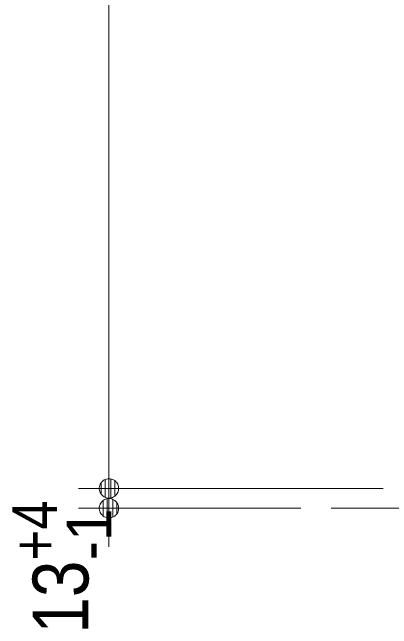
# Model space of a CAD drawing. Units: millimetres, scale not verified. Extents: x -6062 to 6062, y -3045 to 3045.
# Drawn here: x -538 to -289, y -2079.1 to -1674.4 of the extents above; entities that cross this region are included whole.
import ezdxf
from ezdxf.enums import TextEntityAlignment as Align

# ---------------------------------------------------------------- set-up
doc = ezdxf.new("R2010")
doc.units = ezdxf.units.MM
doc.header["$LTSCALE"] = 20
for name, color, linetype, lineweight in [('0-1_3一般', 7, 'Continuous', 9), ('0-3_2寸法-1', 7, 'Continuous', 9), ('0-4_0', 7, 'Continuous', 9), ('0-5_2寸法-2', 7, 'Continuous', 9)]:
    doc.layers.add(name, color=color, linetype=linetype, lineweight=lineweight)
doc.styles.add('ＭＳ Ｐゴシック', font='')
doc.styles.get('ＭＳ Ｐゴシック').set_extended_font_data('MS PGothic')

# ---------------------------------------------------------------- blocks, each defined once
blk = doc.blocks.new('グループ')
at = {"layer": '0-1_3一般'}
blk.add_line((29176.5, -40000), (32269.3, -40000), dxfattribs=at)
blk = doc.blocks.new('グループ-30')
at = {"layer": '0-1_3一般'}
blk.add_blockref('グループ', (0, 0), dxfattribs=at)
blk = doc.blocks.new('_Dot')
at = {"layer": '0-4_0'}
for p, q in [((-10, 0), (-20, 0)), ((9.78, 2), (-9.78, 2)), ((7.99, 6), (-7.99, 6)), ((9.16, -3.98), (-9.16, -3.98)), ((6, -7.98), (-6, -7.98))]:
    blk.add_line(p, q, dxfattribs=at)
for points in [[(10, 0), (9.92, 1.25), (9.69, 2.49), (9.3, 3.68), (8.76, 4.82), (8.09, 5.88), (7.29, 6.85), (6.37, 7.71), (5.36, 8.44), (4.26, 9.05), (3.09, 9.51), (1.87, 9.82), (0.63, 9.98), (-0.63, 9.98), (-1.87, 9.82), (-3.09, 9.51), (-4.26, 9.05), (-5.36, 8.44), (-6.37, 7.71), (-7.29, 6.85), (-8.09, 5.88), (-8.76, 4.82), (-9.3, 3.68), (-9.69, 2.49), (-9.92, 1.25), (-10, 0), (0, 0)], [(-10, 0), (-9.92, -1.25), (-9.69, -2.49), (-9.3, -3.68), (-8.76, -4.82), (-8.09, -5.88), (-7.29, -6.85), (-6.37, -7.71), (-5.36, -8.44), (-4.26, -9.05), (-3.09, -9.51), (-1.87, -9.82), (-0.63, -9.98), (0.63, -9.98), (1.87, -9.82), (3.09, -9.51), (4.26, -9.05), (5.36, -8.44), (6.37, -7.71), (7.29, -6.85), (8.09, -5.88), (8.76, -4.82), (9.3, -3.68), (9.69, -2.49), (9.92, -1.25), (10, 0), (0, 0)]]:
    blk.add_lwpolyline(points, close=True, dxfattribs=at)

msp = doc.modelspace()

# ---------------------------------------------------------------- linework, layer by layer
at = {"layer": '0-3_2寸法-1'}
for p, q in [((-474.54, 292.29), (-474.54, -1974.29)), ((-294.54, -1987), (-494.54, -1987))]:
    msp.add_line(p, q, dxfattribs=at)
at = {"layer": '0-5_2寸法-2'}
for p, q in [((-474.54, -1974.29), (-474.54, -1961.58)), ((-294.54, -1987), (-494.54, -1987)), ((-474.54, -1987), (-474.54, -2000)), ((-348.67, -2000), (-494.54, -2000)), ((-474.54, -2012.71), (-474.54, -2025.42))]:
    msp.add_line(p, q, dxfattribs=at)

# ---------------------------------------------------------------- block references
at = {"layer": '0-1_3一般', "xscale": 0.05, "yscale": 0.05}
msp.add_blockref('グループ-30', (-1787.5, 0), dxfattribs=at)
at = {"layer": '0-3_2寸法-1', "xscale": 0.6356201, "yscale": 0.6356201, "rotation": 270}
msp.add_blockref('_Dot', (-474.54, -1987), dxfattribs=at)
at = {"layer": '0-5_2寸法-2', "xscale": 0.6356201, "yscale": 0.6356201}
for p, rotation in [((-474.54, -1987), 270), ((-474.54, -2000), 90)]:
    msp.add_blockref('_Dot', p, dxfattribs=dict(at, rotation=rotation))

# ---------------------------------------------------------------- texts
at = {"layer": '0-5_2寸法-2', "style": 'ＭＳ Ｐゴシック', "width": 0.9}
for s, height, p in [('+4', 29.33, (-499.85, -2034.27)), ('13', 36.66, (-477.02, -2082.37))]:
    msp.add_text(s, height=height, rotation=90, dxfattribs=at).set_placement(p, align=Align.BOTTOM_LEFT)
at = {"layer": '0-5_2寸法-2', "style": 'ＭＳ Ｐゴシック'}
msp.add_text('-1', height=29.33, rotation=90, dxfattribs=at).set_placement((-464.26, -2034.27), align=Align.BOTTOM_LEFT)

doc.saveas('drawing.dxf')
